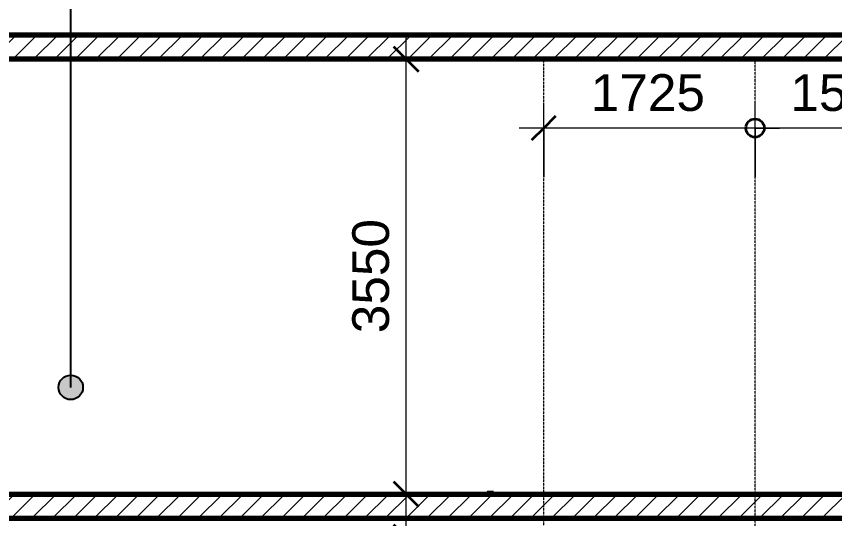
# Model space of a CAD drawing. Header units: millimetres. Extents: x -853228 to -774636, y -17776 to 22455.
# Drawn here: x -798112 to -791432, y 7944 to 12044 of the extents above; entities that cross this region are included whole.
import ezdxf

# ---------------------------------------------------------------- set-up
doc = ezdxf.new("R2010")
doc.units = ezdxf.units.MM
doc.linetypes.add('DPA_Hidden 50', pattern=[3, 2, -1])
for name, color, linetype, lineweight in [('A-ANNO-DIMS', 1, 'Continuous', 9), ('A-ANNO-DIMS-100', 1, 'Continuous', 9), ('A-DETL', 1, 'Continuous', 70), ('A-ROOM-IDEN', 3, 'Continuous', 25), ('A-WALL', 5, 'Continuous', 35), ('A-WALL-PATT', 1, 'Continuous', 35), ('I-WALL-E', 2, 'Continuous', 35), ('WALL-E', 2, 'Continuous', 35)]:
    doc.layers.add(name, color=color, linetype=linetype, lineweight=lineweight)
doc.styles.add('Arial_2', font='arial.ttf', dxfattribs={"height": 300})
doc.dimstyles.new('DPA-DIM-3_0_C-C', dxfattribs={"dimscale": 304.8, "dimtxt": 306.07782, "dimasz": 0.492126, "dimexe": 0.656168, "dimexo": 0.0625, "dimgap": 0.164042, "dimtad": 1, "dimdec": 0, "dimzin": 0, "dimdsep": 46, "dimtxsty": 'Arial_2', "dimblk1": 'DOTBLANK', "dimblk2": 'DOTBLANK', "dimsah": 1, "dimcen": 0.09, "dimdle": 0.656168, "dimadec": 8, "dimazin": 0, "dimtfac": 1, "dimtdec": 4, "dimtix": 1, "dimtmove": 0, "dimatfit": 3, "dimfxl": 1.312336, "dimfxlon": 1, "dimtvp": 1, "dimtolj": 1, "dimtzin": 0, "dimarcsym": 2})
doc.dimstyles.new('DPA-DIM-3_0_C-T', dxfattribs={"dimscale": 304.8, "dimtxt": 306.07782, "dimasz": 0.492126, "dimexe": 0.656168, "dimexo": 0.0625, "dimgap": 0.164042, "dimtad": 0, "dimjust": 2, "dimdec": 0, "dimzin": 0, "dimdsep": 46, "dimtxsty": 'Arial_2', "dimblk1": 'DOTBLANK', "dimblk2": 'OBLIQUE', "dimsah": 1, "dimcen": 0.09, "dimdle": 0.656168, "dimadec": 8, "dimazin": 0, "dimtfac": 1, "dimtdec": 4, "dimtix": 1, "dimtmove": 2, "dimatfit": 3, "dimfxl": 1.312336, "dimfxlon": 1, "dimtvp": 1, "dimtolj": 1, "dimtzin": 0, "dimarcsym": 2})
doc.dimstyles.new('DPA-DIM-3_0_T-T', dxfattribs={"dimscale": 304.8, "dimtxt": 306.07782, "dimasz": 0.656168, "dimexe": 0.656168, "dimexo": 0.0625, "dimgap": 0.164042, "dimtad": 1, "dimdec": 0, "dimzin": 0, "dimdsep": 46, "dimtxsty": 'Arial_2', "dimblk1": 'OBLIQUE', "dimblk2": 'OBLIQUE', "dimsah": 1, "dimcen": 0.09, "dimdle": 0.656168, "dimadec": 8, "dimazin": 0, "dimtfac": 1, "dimtdec": 4, "dimtix": 1, "dimtmove": 0, "dimatfit": 3, "dimfxl": 1.312336, "dimfxlon": 1, "dimtvp": 1, "dimtolj": 1, "dimtzin": 0, "dimarcsym": 2})
pattern_1 = [(45, (0, 0), (-84.852814, 84.852814), [])]

# ---------------------------------------------------------------- blocks, each defined once
blk = doc.blocks.new('DIMBLOCK20-4281-01 ENLARGED LOWER PLATFORM LEVEL - REFLECTED CEILING PLAN - SHEET 2')
at = {"layer": 'A-ANNO-DIMS-100'}
for p, q in [((-794930.6, 7944), (-794930.6, 11894)), ((-795330.6, 11694), (-794730.6, 11694)), ((-794930.6, 11694), (-795330.6, 11694)), ((-795330.6, 8144), (-794730.6, 8144)), ((-794930.6, 8144), (-795330.6, 8144))]:
    blk.add_line(p, q, dxfattribs=at)
at = {"layer": 'A-ANNO-DIMS-100', "lineweight": 35}
for p, q in [((-794930.6, 11694), (-795030.6, 11794)), ((-794930.6, 11694), (-794830.6, 11594)), ((-794930.6, 8144), (-795030.6, 8244)), ((-794930.6, 8144), (-794830.6, 8044))]:
    blk.add_line(p, q, dxfattribs=at)
at = {"layer": 'A-ANNO-DIMS-100', "color": 0, "insert": (-795370.1, 9457.5), "char_height": 300, "width": 1107.531, "attachment_point": 1, "rotation": 90, "line_spacing_factor": 0.941778, "style": 'Arial_2'}
blk.add_mtext('3550', dxfattribs=at)
blk = doc.blocks.new('_Oblique')
at = {"color": 0, "linetype": 'ByBlock', "lineweight": -2}
blk.add_line((-0.5, -0.5), (0.5, 0.5), dxfattribs=at)
blk = doc.blocks.new('DIMBLOCK33-4281-01 ENLARGED LOWER PLATFORM LEVEL - REFLECTED CEILING PLAN - SHEET 2')
at = {"layer": 'A-ANNO-DIMS-100'}
for p, q in [((-792082.4, 10732.6), (-792082.4, 11332.6)), ((-790582.4, 10732.6), (-790582.4, 11332.6)), ((-790382.4, 11132.6), (-792282.4, 11132.6)), ((-792082.4, 11132.6), (-792082.4, 10732.6)), ((-790582.4, 11132.6), (-790582.4, 10732.6))]:
    blk.add_line(p, q, dxfattribs=at)
at = {"layer": 'A-ANNO-DIMS-100', "lineweight": 35}
for centre in [(-792082.4, 11132.6), (-790582.4, 11132.6)]:
    blk.add_circle(centre, 75, dxfattribs=at)
at = {"layer": 'A-ANNO-DIMS-100', "color": 0, "insert": (-791793.8, 11572), "char_height": 300, "width": 1107.531, "attachment_point": 1, "line_spacing_factor": 0.941778, "style": 'Arial_2'}
blk.add_mtext('1500', dxfattribs=at)
blk = doc.blocks.new('_DotBlank')
at = {"color": 0, "linetype": 'ByBlock', "lineweight": -2}
blk.add_line((-0.5, 0), (-1, 0), dxfattribs=at)
blk.add_circle((0, 0), 0.5, dxfattribs=at)
blk = doc.blocks.new('DIMBLOCK34-4281-01 ENLARGED LOWER PLATFORM LEVEL - REFLECTED CEILING PLAN - SHEET 2')
at = {"layer": 'A-ANNO-DIMS-100'}
for p, q in [((-792082.4, 10732.6), (-792082.4, 11332.6)), ((-792082.4, 11132.6), (-792082.4, 11332.6)), ((-792082.4, 11132.6), (-791882.4, 11132.6)), ((-792082.4, 11132.6), (-792082.4, 10732.6)), ((-792082.4, 11132.6), (-792082.4, 10732.6))]:
    blk.add_line(p, q, dxfattribs=at)
at = {"layer": 'A-ANNO-DIMS-100', "lineweight": 35}
blk.add_circle((-792082.4, 11132.6), 75, dxfattribs=at)
blk = doc.blocks.new('_None')
blk = doc.blocks.new('DIMBLOCK35-4281-01 ENLARGED LOWER PLATFORM LEVEL - REFLECTED CEILING PLAN - SHEET 2')
at = {"layer": 'A-ANNO-DIMS-100'}
for p, q in [((-793807.4, 10732.6), (-793807.4, 11332.6)), ((-792082.4, 10732.6), (-792082.4, 11332.6)), ((-792082.4, 11132.6), (-794007.4, 11132.6)), ((-793807.4, 11132.6), (-793807.4, 10732.6)), ((-792082.4, 11132.6), (-792082.4, 10732.6))]:
    blk.add_line(p, q, dxfattribs=at)
at = {"layer": 'A-ANNO-DIMS-100', "lineweight": 35}
for q in [(-793707.4, 11232.6), (-793907.4, 11032.6)]:
    blk.add_line((-793807.4, 11132.6), q, dxfattribs=at)
at = {"layer": 'A-ANNO-DIMS-100', "color": 0, "insert": (-793423, 11572), "char_height": 300, "width": 1107.531, "attachment_point": 1, "line_spacing_factor": 0.941778, "style": 'Arial_2'}
blk.add_mtext('1725', dxfattribs=at)
blk = doc.blocks.new('DIMBLOCK57-4281-01 ENLARGED LOWER PLATFORM LEVEL - REFLECTED CEILING PLAN - SHEET 2')
at = {"layer": 'A-ANNO-DIMS-100'}
for p, q in [((-794930.6, 7111.5), (-794930.6, 7993.4)), ((-795330.6, 7793.4), (-794730.6, 7793.4)), ((-794930.6, 7793.4), (-795330.6, 7793.4)), ((-795330.6, 7111.5), (-794730.6, 7111.5)), ((-794930.6, 7111.5), (-795330.6, 7111.5))]:
    blk.add_line(p, q, dxfattribs=at)
at = {"layer": 'A-ANNO-DIMS-100', "lineweight": 35}
for q in [(-795030.6, 7893.4), (-794830.6, 7693.4)]:
    blk.add_line((-794930.6, 7793.4), q, dxfattribs=at)
at = {"layer": 'A-ANNO-DIMS-100', "color": 0, "insert": (-795370.1, 7137.1), "char_height": 300, "width": 830.648, "attachment_point": 1, "rotation": 90, "line_spacing_factor": 0.941778, "style": 'Arial_2'}
blk.add_mtext('682', dxfattribs=at)

msp = doc.modelspace()

# ---------------------------------------------------------------- hatches: boundary and pattern name
at = {"layer": 'A-ROOM-IDEN'}
h = msp.add_hatch(color=256, dxfattribs=at)
edge = h.paths.add_edge_path()
edge.add_arc((-797668.1, 9015.8), 100, 0, 360)
at = {"layer": 'A-WALL-PATT', "lineweight": 9}
h = msp.add_hatch(dxfattribs=at)
h.set_pattern_fill('FP_2', color=256, style=0, pattern_type=2)
h.set_pattern_definition(pattern_1)
h.paths.add_polyline_path([(-785882.4, 11694), (-785882.4, 11894), (-826682.4, 11894), (-826682.4, 11694), (-786082.4, 11694)])
h = msp.add_hatch(dxfattribs=at)
h.set_pattern_fill('FP_2', color=256, style=0, pattern_type=2)
h.set_pattern_definition(pattern_1)
h.paths.add_polyline_path([(-786082.4, 7944), (-786082.4, 8144), (-801317.4, 8144), (-801317.4, 7944), (-786132.4, 7944)])

# ---------------------------------------------------------------- linework, layer by layer
at = {"layer": 'A-DETL', "color": 55, "linetype": 'DPA_Hidden 50', "lineweight": 9}
for p, q in [((-793807.4, 7794), (-793807.4, 11694)), ((-792082.4, 4774), (-792082.4, 11694))]:
    msp.add_line(p, q, dxfattribs=at)
at = {"layer": 'A-ROOM-IDEN'}
msp.add_line((-797668.1, 9015.8), (-797668.1, 16547.7), dxfattribs=at)
msp.add_circle((-797668.1, 9015.8), 100, dxfattribs=at)
at = {"layer": 'A-WALL', "color": 7, "lineweight": 70}
for p, q in [((-807982.4, 11894), (-786082.4, 11894)), ((-786082.4, 11694), (-807982.4, 11694)), ((-801317.4, 8144), (-786082.4, 8144)), ((-786132.4, 7944), (-801267.4, 7944))]:
    msp.add_line(p, q, dxfattribs=at)
at = {"layer": 'I-WALL-E'}
for p, q in [((-794267.4, 8159), (-794267.4, 8144)), ((-794267.4, 8144), (-794267.4, 8159)), ((-794267.4, 8159), (-794217.4, 8159)), ((-794218.2, 8159), (-794267.4, 8159)), ((-794217.4, 8159), (-794217.4, 8144)), ((-794217.4, 8144), (-794217.4, 8159))]:
    msp.add_line(p, q, dxfattribs=at)
at = {"layer": 'WALL-E'}
for p, q in [((-794217.4, 7944), (-794017.4, 7944)), ((-794017.4, 7944), (-794217.4, 7944)), ((-793979.2, 7944), (-793929.2, 7944)), ((-793929.2, 7944), (-793979.2, 7944))]:
    msp.add_line(p, q, dxfattribs=at)

# ---------------------------------------------------------------- dimensions: what is measured, and where the dimension line sits
at = {"layer": 'A-ANNO-DIMS'}
dim = msp.add_linear_dim(base=(-794930.6, 11694), p1=(-795330.6, 8144), p2=(-795330.6, 11694), angle=90, dimstyle='DPA-DIM-3_0_T-T', override={"dimpost": '<>', "dimfxl": 3550.002735}, dxfattribs=at)
dim.commit()
dim.dimension.update_dxf_attribs({"geometry": 'DIMBLOCK20-4281-01 ENLARGED LOWER PLATFORM LEVEL - REFLECTED CEILING PLAN - SHEET 2', "text_midpoint": (-795133.9, 9919)})
dim = msp.add_linear_dim(base=(-793807.4, 11132.6), p1=(-792082.4, 10732.6), p2=(-793807.4, 10732.6), dimstyle='DPA-DIM-3_0_C-T', override={"dimpost": '<>', "dimfxl": 1725}, dxfattribs=at)
dim.commit()
dim.dimension.update_dxf_attribs({"geometry": 'DIMBLOCK35-4281-01 ENLARGED LOWER PLATFORM LEVEL - REFLECTED CEILING PLAN - SHEET 2', "text_midpoint": (-792869.2, 11372), "dimtype": 160})
dim = msp.add_linear_dim(base=(-792082.4, 11132.6), p1=(-790582.4, 10732.6), p2=(-792082.4, 10732.6), dimstyle='DPA-DIM-3_0_C-C', override={"dimpost": '<>', "dimfxl": 1500}, dxfattribs=at)
dim.commit()
dim.dimension.update_dxf_attribs({"geometry": 'DIMBLOCK33-4281-01 ENLARGED LOWER PLATFORM LEVEL - REFLECTED CEILING PLAN - SHEET 2', "text_midpoint": (-791332.4, 11335.7)})
dim = msp.add_linear_dim(base=(-792082.4, 11132.6), p1=(-792082.4, 10991.2), p2=(-792082.4, 10991.2), text=' ', dimstyle='DPA-DIM-3_0_C-T', override={"dimpost": '<>', "dimblk": 'None', "dimse1": 1, "dimse2": 1, "dimsd1": 1, "dimsd2": 1, "dimfxl": 0}, dxfattribs=at)
dim.commit()
dim.dimension.update_dxf_attribs({"geometry": 'DIMBLOCK34-4281-01 ENLARGED LOWER PLATFORM LEVEL - REFLECTED CEILING PLAN - SHEET 2', "text_midpoint": (-792082.4, 11132.6)})
dim = msp.add_linear_dim(base=(-794930.6, 7793.4), p1=(-795330.6, 7111.5), p2=(-795330.6, 7793.4), angle=90, dimstyle='DPA-DIM-3_0_C-T', override={"dimpost": '<>', "dimfxl": 681.865223}, dxfattribs=at)
dim.commit()
dim.dimension.update_dxf_attribs({"geometry": 'DIMBLOCK57-4281-01 ENLARGED LOWER PLATFORM LEVEL - REFLECTED CEILING PLAN - SHEET 2', "text_midpoint": (-795170.1, 7552.4), "dimtype": 160, "text_rotation": 90})

doc.saveas('drawing.dxf')
